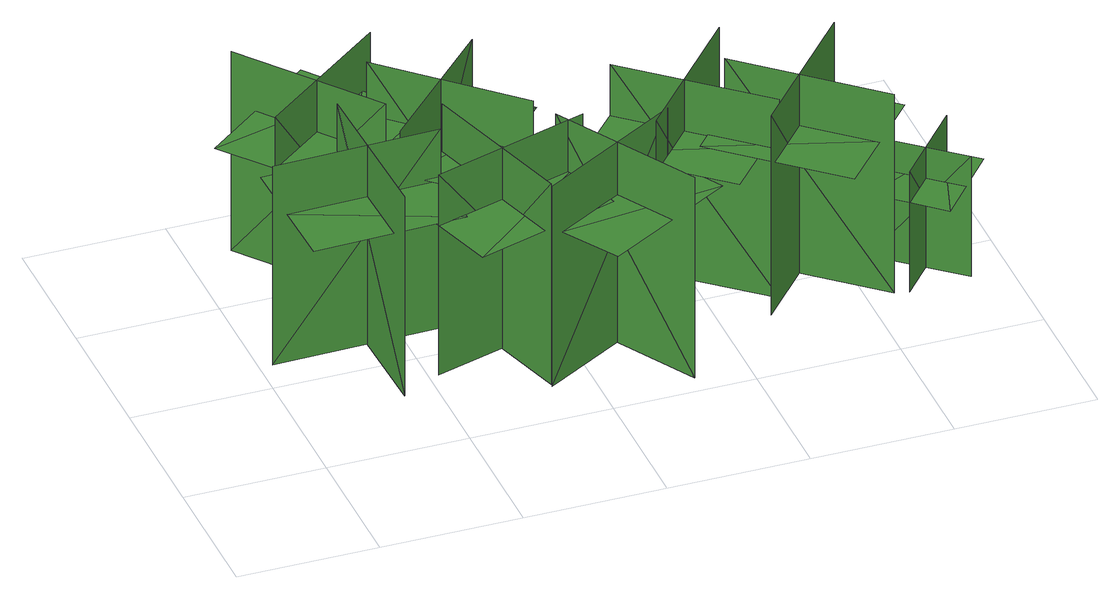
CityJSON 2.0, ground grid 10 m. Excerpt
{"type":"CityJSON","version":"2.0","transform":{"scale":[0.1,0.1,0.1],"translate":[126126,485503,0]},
"CityObjects":{
"tree1":{"type":"SolitaryVegetationObject","geometry":[{"type":"MultiSurface","lod":"1","boundaries":[[[0,1,2]],[[0,2,3]],[[4,5,6]],[[4,6,7]],[[8,9,10]],[[8,10,11]],[[8,12,13]],[[8,13,9]]]}]},
"tree2":{"type":"SolitaryVegetationObject","geometry":[{"type":"MultiSurface","lod":"1","boundaries":[[[14,15,16]],[[14,16,17]],[[18,19,20]],[[18,20,21]],[[22,23,24]],[[22,24,25]],[[22,26,27]],[[22,27,23]]]}]},
"tree3":{"type":"SolitaryVegetationObject","geometry":[{"type":"MultiSurface","lod":"1","boundaries":[[[28,29,30]],[[28,30,31]],[[32,33,34]],[[32,34,35]],[[36,37,38]],[[36,38,39]],[[36,40,41]],[[36,41,37]]]}]},
"tree4":{"type":"SolitaryVegetationObject","geometry":[{"type":"MultiSurface","lod":"1","boundaries":[[[42,43,44]],[[42,44,45]],[[46,47,48]],[[46,48,49]],[[50,51,52]],[[50,52,53]],[[50,54,55]],[[50,55,51]]]}]},
"tree5":{"type":"SolitaryVegetationObject","geometry":[{"type":"MultiSurface","lod":"1","boundaries":[[[56,57,58]],[[56,58,59]],[[60,61,62]],[[60,62,63]],[[64,65,66]],[[64,66,67]],[[64,68,69]],[[64,69,65]]]}]},
"tree6":{"type":"SolitaryVegetationObject","geometry":[{"type":"MultiSurface","lod":"1","boundaries":[[[70,71,72]],[[70,72,73]],[[74,75,76]],[[74,76,77]],[[78,79,80]],[[78,80,81]],[[78,82,83]],[[78,83,79]]]}]},
"tree7":{"type":"SolitaryVegetationObject","geometry":[{"type":"MultiSurface","lod":"1","boundaries":[[[84,85,86]],[[84,86,87]],[[88,89,90]],[[88,90,91]],[[92,93,94]],[[92,94,95]],[[92,96,97]],[[92,97,93]]]}]},
"tree8":{"type":"SolitaryVegetationObject","geometry":[{"type":"MultiSurface","lod":"1","boundaries":[[[98,99,100]],[[98,100,101]],[[102,103,104]],[[102,104,105]],[[106,107,108]],[[106,108,109]],[[106,110,111]],[[106,111,107]]]}]},
"tree9":{"type":"SolitaryVegetationObject","geometry":[{"type":"MultiSurface","lod":"1","boundaries":[[[112,113,114]],[[112,114,115]],[[116,117,118]],[[116,118,119]],[[120,121,122]],[[120,122,123]],[[120,124,125]],[[120,125,121]]]}]}
},
"vertices":[
[9,124,2],[127,127,2],[127,127,158],[9,124,158],[77,60,2],[74,178,2],[74,178,158],[77,60,158],[19,124,118],[127,127,118],[126,174,118],[18,171,118],[20,77,118],[128,80,118],
[122,245,5],[29,173,5],[29,173,161],[122,245,161],[29,256,5],[102,163,5],[102,163,161],[29,256,161],[114,239,121],[29,173,121],[58,136,121],[143,202,121],[85,276,121],[0,209,121],
[220,111,1],[107,77,1],[107,77,158],[220,111,158],[138,154,1],[172,41,1],[172,41,158],[138,154,158],[211,108,118],[107,77,118],[121,32,118],[224,64,118],[197,153,118],[94,121,118],
[99,128,5],[181,213,5],[181,213,162],[99,128,162],[193,131,5],[107,212,5],[107,212,162],[193,131,162],[106,135,121],[181,213,121],[147,245,121],[72,167,121],[140,103,121],[214,181,121],
[171,37,2],[274,97,2],[274,97,159],[171,37,159],[262,14,2],[203,116,2],[203,116,159],[262,14,159],[180,42,118],[274,97,118],[250,137,118],[157,83,118],[204,2,118],[297,56,118],
[257,154,7],[188,139,7],[188,139,101],[257,154,101],[210,184,7],[225,115,7],[225,115,101],[210,184,101],[251,153,77],[188,139,77],[194,112,77],[257,126,77],[245,180,77],[182,167,77],
[344,77,6],[255,154,6],[255,154,162],[344,77,162],[337,170,6],[260,81,6],[260,81,162],[337,170,162],[337,84,122],[255,154,122],[224,119,122],[306,48,122],[367,119,122],[286,190,122],
[416,55,7],[327,133,7],[327,133,163],[416,55,163],[409,148,7],[332,59,7],[332,59,163],[409,148,163],[409,62,123],[327,133,123],[297,98,123],[378,27,123],[439,97,123],[358,168,123],
[471,104,9],[425,50,9],[425,50,103],[471,104,103],[415,99,9],[469,53,9],[469,53,103],[415,99,103],[467,99,79],[425,50,79],[446,31,79],[488,81,79],[446,117,79],[404,68,79]
]}
